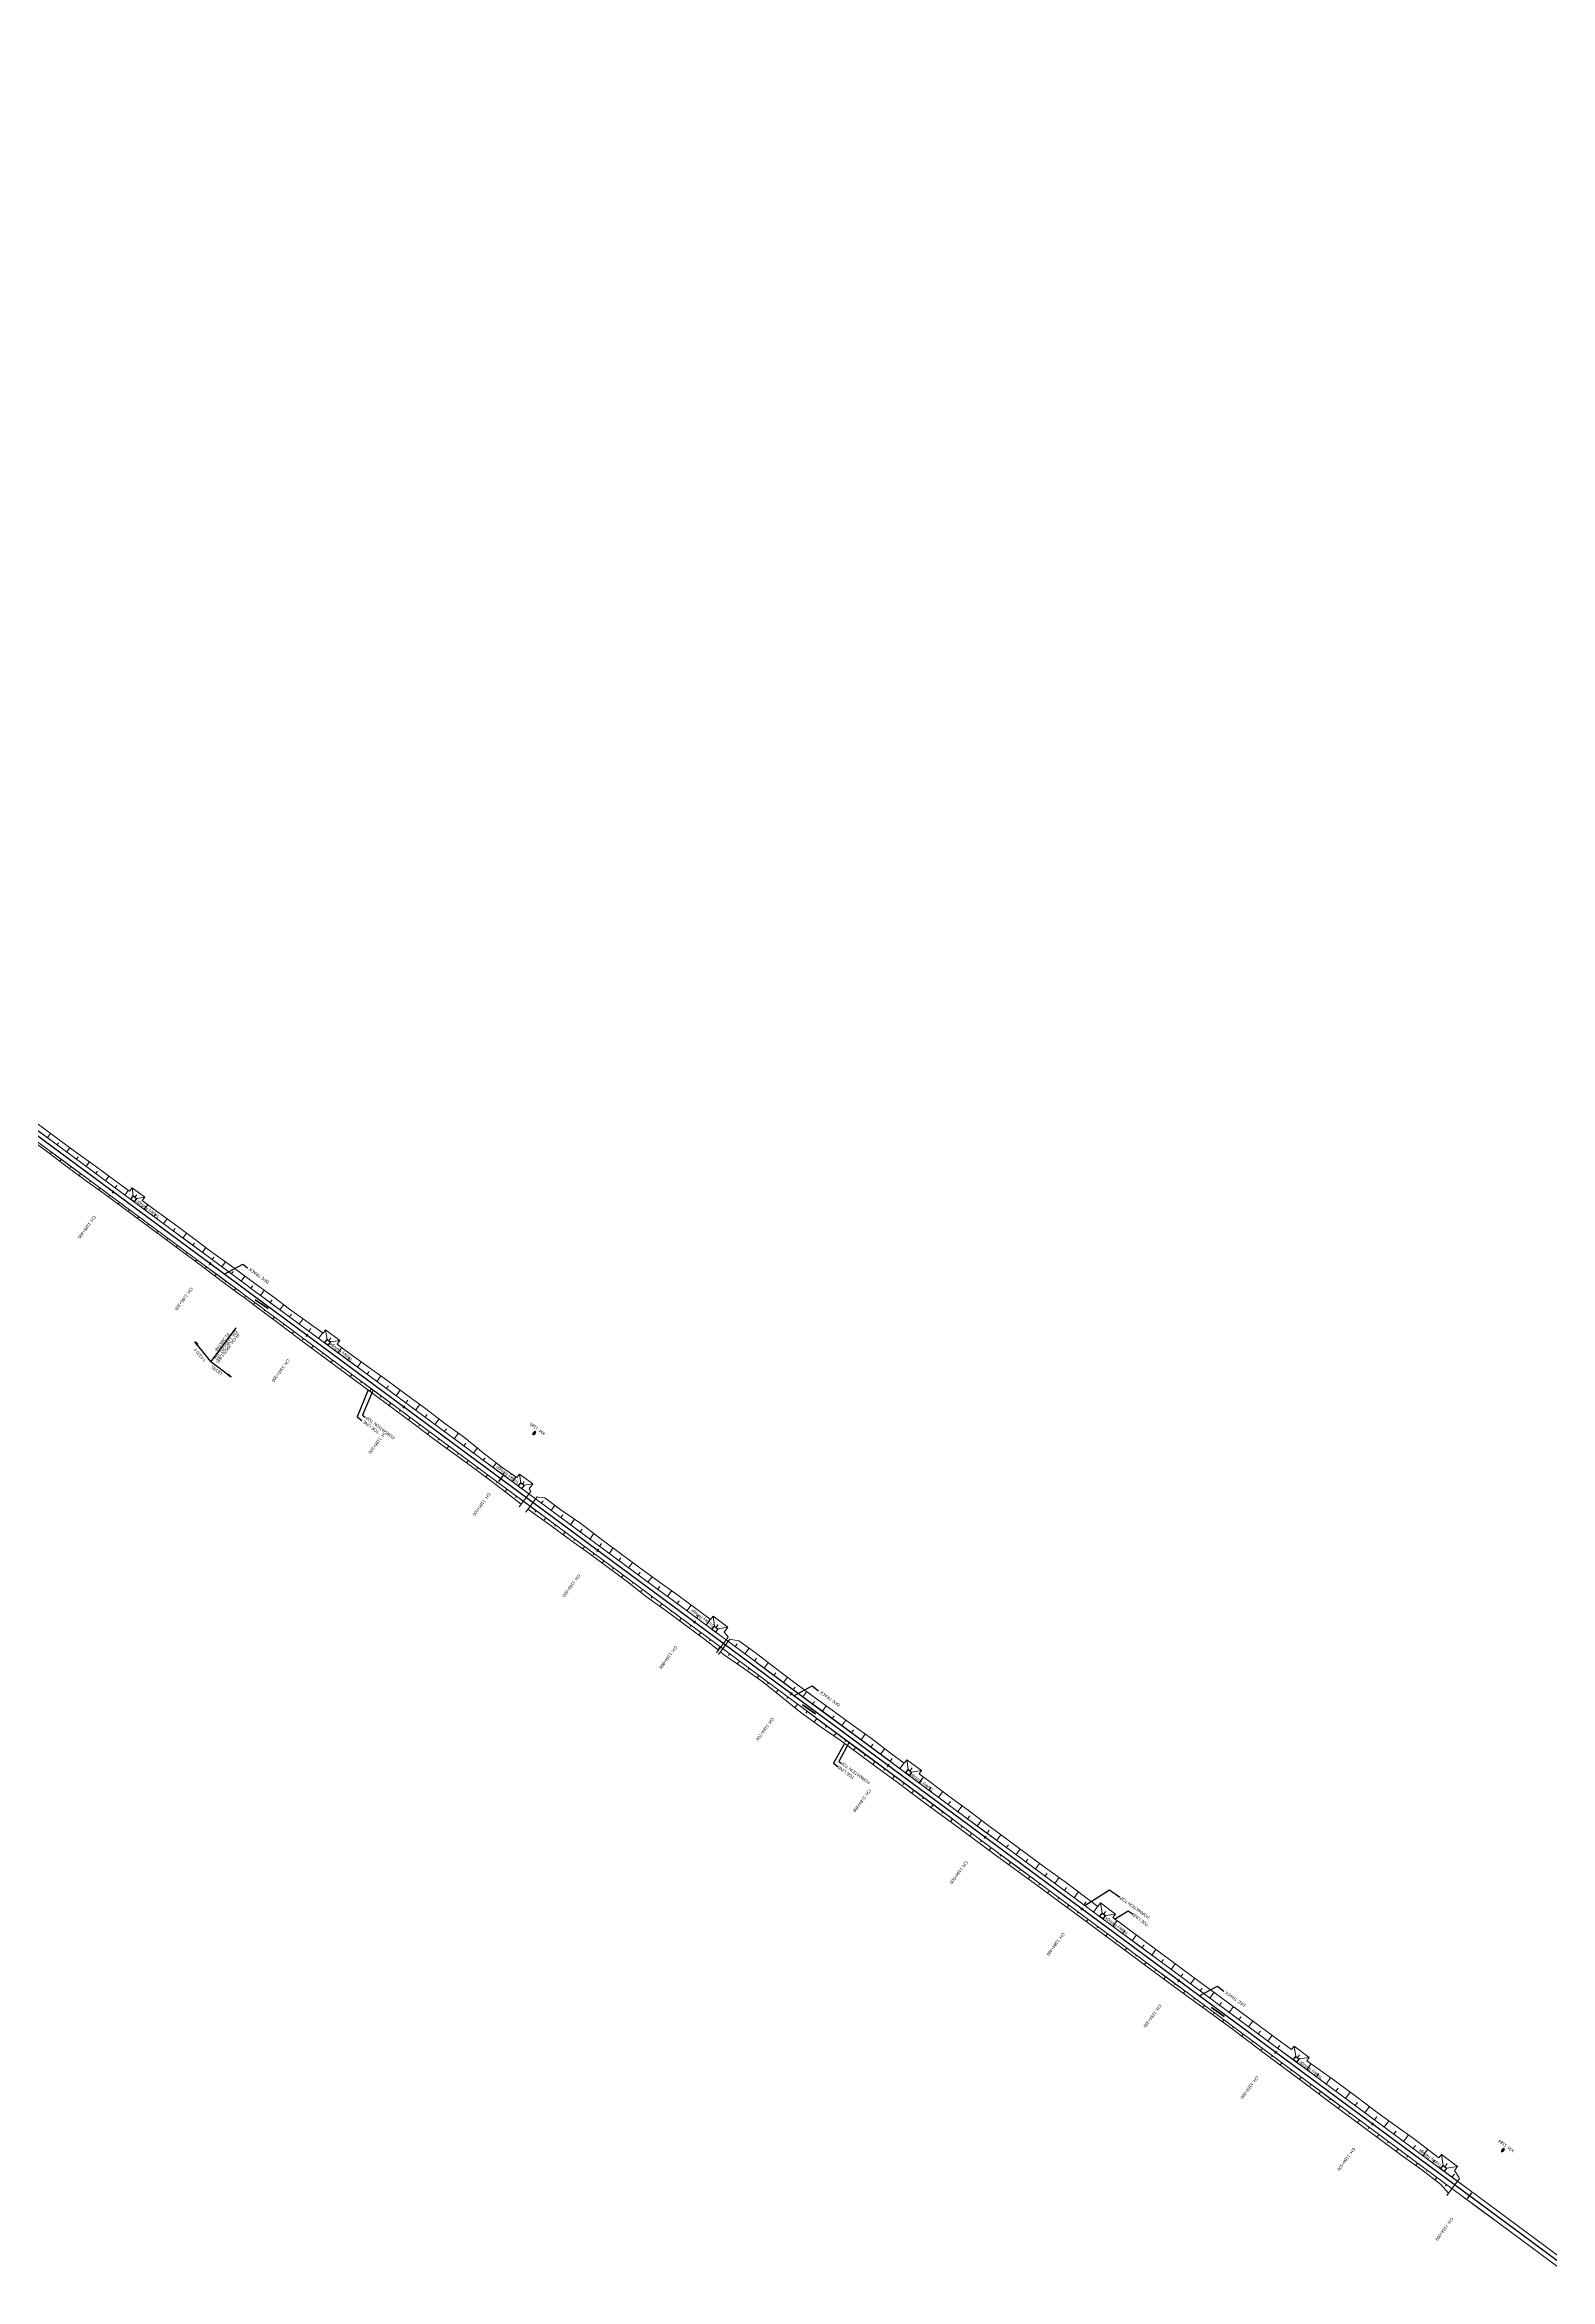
# Model space of a CAD drawing. Header units: metres. Extents: x 646784 to 662189, y 3367130 to 3378376.
# Drawn here: x 648037 to 649287, y 3376475 to 3378330 of the extents above; entities that cross this region are included whole.
import ezdxf
from ezdxf.enums import TextEntityAlignment as Align

# ---------------------------------------------------------------- set-up
doc = ezdxf.new("R2010")
doc.units = ezdxf.units.M
doc.header["$MEASUREMENT"] = 0
doc.linetypes.add('CENTER2', pattern=[1.125, 0.75, -0.125, 0.125, -0.125])
for name, color, linetype, lineweight in [('C-ALIG-DG-SPIRAL', 1, 'CENTER2', 70), ('C-ALIG-LABL-DG', 1, 'Continuous', 25), ('Km post', 1, 'Continuous', 13), ('Proposed Curve_Details', 10, 'Continuous', 0), ('PROPOSED DFC TRACK', 1, 'Continuous', 0), ('PROPOSED DFCC TOE LINE', 239, 'Continuous', 0), ('PROPOSED DFCC TOE SLOPES', 239, 'Continuous', 0), ('PROPOSED DFCC TRACK', 1, 'Continuous', 0), ('PROPOSED GRADES IN PLAN', 10, 'Continuous', 0)]:
    doc.layers.add(name, color=color, linetype=linetype, lineweight=lineweight)
for name, color, linetype in [('PROPOSED DFCC FORMATION LINE', 187, 'Continuous'), ('PROPOSED FORMATION LINE - PLAN', 187, 'Continuous'), ('Trolley Refuse', 10, 'Continuous')]:
    doc.layers.add(name, color=color, linetype=linetype)
doc.styles.add('Arial', font='arial.ttf')
doc.styles.get("Standard").update_dxf_attribs({"font": 'arial.ttf'})
doc.styles.add('Style-Arial', font='arial.ttf')
doc.dimstyles.new('ISO-25', dxfattribs={"dimtxt": 2.5, "dimasz": 2.5, "dimexe": 1.25, "dimexo": 0.625, "dimtad": 1, "dimtxsty": 'Standard', "dimcen": 2.5, "dimadec": 0, "dimazin": 0, "dimtfac": 1, "dimtmove": 0, "dimatfit": 3, "dimfxl": 1, "dimarcsym": 0})

# ---------------------------------------------------------------- blocks, each defined once
blk = doc.blocks.new('Direction')
h = blk.add_hatch(color=256)
h.dxf.hatch_style = 1
h.paths.add_polyline_path([(-5.54, 0), (-4.75, -0.13), (-4.75, 0.13)])
blk.add_lwpolyline([(-5.54, 0), (-4.75, -0.13), (-4.75, 0.13)], close=True)
blk.add_lwpolyline([(0, 0), (-5.54, 0)])
blk = doc.blocks.new('Tick Hor')
blk.add_lwpolyline([(-0.5, 0), (0.5, 0)])
blk = doc.blocks.new('KM Post')
at = {"layer": 'Km post', "lineweight": 13}
h = blk.add_hatch(color=256, dxfattribs=at)
h.paths.add_polyline_path([(0, -8.9), (1.6, -8.9), (1.6, -3.8), (0, -3.8)])
h.paths.add_polyline_path([(0, -3.8), (0, 0), (-3.4, -3.8)])
for p, q in [((0, -8.9), (0, 0)), ((3.1, -3.8), (0, 0)), ((3.1, -3.8), (-3.4, -3.8))]:
    blk.add_line(p, q, dxfattribs=at)
blk.add_lwpolyline([(1.6, -3.8), (1.6, -8.9), (-1.6, -8.9), (-1.6, -3.8)], dxfattribs=at)

msp = doc.modelspace()

# ---------------------------------------------------------------- linework, layer by layer
at = {"layer": 'C-ALIG-DG-SPIRAL', "color": 1, "linetype": 'Continuous', "lineweight": 30, "flags": 128}
msp.add_lwpolyline([(651402.0435, 3374929.3497), (646807.9803, 3378329.5765)], dxfattribs=at)
at = {"layer": 'C-ALIG-LABL-DG', "color": 1, "linetype": 'Continuous', "lineweight": 25}
msp.add_line((649219.3504, 3376544.8372), (649217.8631, 3376542.8277), dxfattribs=at)
at = {"layer": 'PROPOSED DFCC FORMATION LINE', "lineweight": 0, "flags": 128}
for points in [[(649293.9108, 3376484.9248), (649277.835, 3376496.823), (649261.7592, 3376508.7213), (649245.6834, 3376520.6196), (649229.6076, 3376532.5178), (649213.5318, 3376544.4161), (649197.456, 3376556.3144), (649181.3802, 3376568.2126), (649165.3044, 3376580.1109), (649149.2286, 3376592.0091), (649133.1528, 3376603.9074), (649117.077, 3376615.8057), (649101.0012, 3376627.7039), (649084.9254, 3376639.6022), (649068.8496, 3376651.5005), (649052.7738, 3376663.3987), (649036.698, 3376675.297), (649020.6222, 3376687.1952), (649004.5464, 3376699.0935), (648988.4706, 3376710.9918), (648972.3948, 3376722.89), (648956.319, 3376734.7883), (648940.2432, 3376746.6865), (648924.1674, 3376758.5848), (648908.0916, 3376770.4831), (648892.0158, 3376782.3813), (648875.94, 3376794.2796), (648859.8642, 3376806.1779), (648843.7884, 3376818.0761), (648827.7126, 3376829.9744), (648811.6368, 3376841.8726), (648795.561, 3376853.7709), (648779.4852, 3376865.6692), (648763.4094, 3376877.5674), (648747.3336, 3376889.4657), (648731.2578, 3376901.364), (648715.182, 3376913.2622), (648699.1062, 3376925.1605), (648683.0304, 3376937.0587), (648666.9546, 3376948.957), (648650.8788, 3376960.8553), (648634.803, 3376972.7535), (648618.7272, 3376984.6518), (648602.6514, 3376996.55), (648586.5756, 3377008.4483), (648570.4998, 3377020.3466), (648554.424, 3377032.2448), (648538.3482, 3377044.1431), (648522.2724, 3377056.0414), (648506.1966, 3377067.9396), (648490.1208, 3377079.8379), (648474.045, 3377091.7361), (648457.9692, 3377103.6344), (648441.8934, 3377115.5327), (648425.8176, 3377127.4309), (648409.7418, 3377139.3292), (648393.666, 3377151.2275), (648377.5902, 3377163.1257), (648361.5144, 3377175.024), (648345.4386, 3377186.9222), (648329.3628, 3377198.8205), (648313.287, 3377210.7188), (648297.2112, 3377222.617), (648281.1354, 3377234.5153), (648265.0596, 3377246.4135), (648248.9838, 3377258.3118), (648232.908, 3377270.2101), (648219.7365, 3377279.9588), (648216.8322, 3377282.1083), (648203.6607, 3377291.857), (648200.7564, 3377294.0066), (648184.6806, 3377305.9049), (648168.6048, 3377317.8031), (648152.529, 3377329.7014), (648136.4532, 3377341.5996), (648120.3774, 3377353.4979), (648104.3016, 3377365.3962), (648088.2258, 3377377.2944), (648072.15, 3377389.1927), (648056.0742, 3377401.0909), (648039.9984, 3377412.9892), (648023.9226, 3377424.8875)], [(649293.9406, 3376484.965), (649277.8648, 3376496.8632), (649261.789, 3376508.7615), (649245.7132, 3376520.6598), (649229.6374, 3376532.558), (649213.5616, 3376544.4563), (649197.4858, 3376556.3545), (649181.41, 3376568.2528), (649165.3342, 3376580.1511), (649149.2584, 3376592.0493), (649133.1826, 3376603.9476), (649117.1068, 3376615.8459), (649101.031, 3376627.7441), (649084.9552, 3376639.6424), (649068.8794, 3376651.5406), (649052.8036, 3376663.4389), (649036.7278, 3376675.3372), (649020.652, 3376687.2354), (649004.5762, 3376699.1337), (648988.5004, 3376711.032), (648972.4246, 3376722.9302), (648956.3488, 3376734.8285), (648940.273, 3376746.7267), (648924.1972, 3376758.625), (648908.1214, 3376770.5233), (648892.0456, 3376782.4215), (648875.9698, 3376794.3198), (648859.894, 3376806.218), (648843.8182, 3376818.1163), (648827.7424, 3376830.0146), (648811.6666, 3376841.9128), (648795.5908, 3376853.8111), (648779.515, 3376865.7094), (648763.4392, 3376877.6076), (648747.3634, 3376889.5059), (648731.2875, 3376901.4041), (648715.2117, 3376913.3024), (648699.1359, 3376925.2007), (648683.0601, 3376937.0989), (648666.9843, 3376948.9972), (648650.9085, 3376960.8954), (648634.8327, 3376972.7937), (648618.7569, 3376984.692), (648602.6811, 3376996.5902), (648586.6053, 3377008.4885), (648570.5295, 3377020.3868), (648554.4537, 3377032.285), (648538.3779, 3377044.1833), (648522.3021, 3377056.0815), (648506.2263, 3377067.9798), (648490.1505, 3377079.8781), (648474.0747, 3377091.7763), (648457.9989, 3377103.6746), (648441.9231, 3377115.5729), (648425.8473, 3377127.4711), (648409.7715, 3377139.3694), (648393.6957, 3377151.2676), (648377.6199, 3377163.1659), (648361.5441, 3377175.0642), (648345.4683, 3377186.9624), (648329.3925, 3377198.8607), (648313.3167, 3377210.7589), (648297.2409, 3377222.6572), (648281.1651, 3377234.5555), (648265.0893, 3377246.4537), (648249.0135, 3377258.352), (648232.9377, 3377270.2503), (648219.7662, 3377279.999), (648216.8619, 3377282.1485), (648203.6904, 3377291.8972), (648200.7861, 3377294.0468), (648184.7103, 3377305.945), (648168.6345, 3377317.8433), (648152.5587, 3377329.7416), (648136.4829, 3377341.6398), (648120.4071, 3377353.5381), (648104.3313, 3377365.4364), (648088.2555, 3377377.3346), (648072.1797, 3377389.2329), (648056.1039, 3377401.1311), (648040.0281, 3377413.0294), (648023.9523, 3377424.9277)], [(649298.4024, 3376490.9934), (649282.3266, 3376502.8917), (649266.2508, 3376514.7899), (649250.175, 3376526.6882), (649234.0992, 3376538.5864), (649218.0234, 3376550.4847), (649201.9476, 3376562.383), (649185.8718, 3376574.2812), (649169.796, 3376586.1795), (649153.7202, 3376598.0778), (649137.6444, 3376609.976), (649121.5686, 3376621.8743), (649105.4928, 3376633.7725), (649089.417, 3376645.6708), (649073.3412, 3376657.5691), (649057.2654, 3376669.4673), (649041.1896, 3376681.3656), (649025.1138, 3376693.2639), (649009.038, 3376705.1621), (648992.9622, 3376717.0604), (648976.8864, 3376728.9586), (648960.8106, 3376740.8569), (648944.7348, 3376752.7552), (648928.659, 3376764.6534), (648912.5832, 3376776.5517), (648896.5074, 3376788.4499), (648880.4316, 3376800.3482), (648864.3558, 3376812.2465), (648848.28, 3376824.1447), (648832.2042, 3376836.043), (648816.1284, 3376847.9413), (648800.0526, 3376859.8395), (648783.9768, 3376871.7378), (648767.901, 3376883.636), (648751.8252, 3376895.5343), (648735.7494, 3376907.4326), (648719.6736, 3376919.3308), (648703.5978, 3376931.2291), (648687.522, 3376943.1274), (648671.4462, 3376955.0256), (648655.3704, 3376966.9239), (648639.2946, 3376978.8221), (648623.2188, 3376990.7204), (648607.143, 3377002.6187), (648591.0672, 3377014.5169), (648574.9914, 3377026.4152), (648558.9156, 3377038.3134), (648542.8398, 3377050.2117), (648526.764, 3377062.11), (648510.6882, 3377074.0082), (648494.6124, 3377085.9065), (648478.5366, 3377097.8048), (648462.4608, 3377109.703), (648446.385, 3377121.6013), (648430.3092, 3377133.4995), (648414.2334, 3377145.3978), (648398.1576, 3377157.2961), (648382.0818, 3377169.1943), (648366.006, 3377181.0926), (648349.9302, 3377192.9909), (648333.8544, 3377204.8891), (648317.7786, 3377216.7874), (648301.7028, 3377228.6856), (648285.627, 3377240.5839), (648269.5512, 3377252.4822), (648253.4754, 3377264.3804), (648237.3996, 3377276.2787), (648224.2281, 3377286.0274), (648221.3238, 3377288.1769), (648208.1523, 3377297.9256), (648205.248, 3377300.0752), (648189.1722, 3377311.9735), (648173.0964, 3377323.8717), (648157.0206, 3377335.77), (648140.9448, 3377347.6683), (648124.869, 3377359.5665), (648108.7932, 3377371.4648), (648092.7174, 3377383.363), (648076.6416, 3377395.2613), (648060.5658, 3377407.1596), (648044.49, 3377419.0578), (648028.4142, 3377430.9561)], [(648028.4439, 3377430.9963), (648044.5197, 3377419.098), (648060.5955, 3377407.1998), (648076.6713, 3377395.3015), (648092.7471, 3377383.4032), (648108.8229, 3377371.505), (648124.8987, 3377359.6067), (648140.9745, 3377347.7084), (648157.0503, 3377335.8102), (648173.1261, 3377323.9119), (648189.2019, 3377312.0137), (648205.2777, 3377300.1154), (648208.182, 3377297.9658), (648221.3535, 3377288.2171), (648224.2578, 3377286.0676), (648237.4293, 3377276.3189), (648253.5051, 3377264.4206), (648269.5809, 3377252.5223), (648285.6567, 3377240.6241), (648301.7325, 3377228.7258), (648317.8083, 3377216.8276), (648333.8841, 3377204.9293), (648349.9599, 3377193.031), (648366.0357, 3377181.1328), (648382.1115, 3377169.2345), (648398.1873, 3377157.3363), (648414.2631, 3377145.438), (648430.3389, 3377133.5397), (648446.4147, 3377121.6415), (648462.4905, 3377109.7432), (648478.5663, 3377097.8449), (648494.6421, 3377085.9467), (648510.7179, 3377074.0484), (648526.7937, 3377062.1502), (648542.8695, 3377050.2519), (648558.9453, 3377038.3536), (648575.0211, 3377026.4554), (648591.0969, 3377014.5571), (648607.1727, 3377002.6588), (648623.2485, 3376990.7606), (648639.3243, 3376978.8623), (648655.4001, 3376966.9641), (648671.4759, 3376955.0658), (648687.5517, 3376943.1675), (648703.6275, 3376931.2693), (648719.7033, 3376919.371), (648735.7791, 3376907.4728), (648751.8549, 3376895.5745), (648767.9307, 3376883.6762), (648784.0065, 3376871.778), (648800.0823, 3376859.8797), (648816.1581, 3376847.9814), (648832.2339, 3376836.0832), (648848.3097, 3376824.1849), (648864.3855, 3376812.2867), (648880.4613, 3376800.3884), (648896.5371, 3376788.4901), (648912.613, 3376776.5919), (648928.6888, 3376764.6936), (648944.7646, 3376752.7954), (648960.8404, 3376740.8971), (648976.9162, 3376728.9988), (648992.992, 3376717.1006), (649009.0678, 3376705.2023), (649025.1436, 3376693.304), (649041.2194, 3376681.4058), (649057.2952, 3376669.5075), (649073.371, 3376657.6093), (649089.4468, 3376645.711), (649105.5226, 3376633.8127), (649121.5984, 3376621.9145), (649137.6742, 3376610.0162), (649153.75, 3376598.1179), (649169.8258, 3376586.2197), (649185.9016, 3376574.3214), (649201.9774, 3376562.4232), (649218.0532, 3376550.5249), (649234.129, 3376538.6266), (649250.2048, 3376526.7284), (649266.2806, 3376514.8301), (649282.3564, 3376502.9319), (649298.4322, 3376491.0336)]]:
    msp.add_lwpolyline(points, dxfattribs=at)
at = {"layer": 'PROPOSED DFCC TOE LINE', "lineweight": 0, "flags": 128}
for points in [[(647955.8979, 3377489.2005), (647966.3977, 3377481.6387), (647982.5847, 3377469.8907), (647998.6932, 3377458.0366), (648014.8183, 3377446.205), (648030.9881, 3377434.4337), (648047.0973, 3377422.5805), (648063.2553, 3377410.7933), (648079.375, 3377398.9544), (648095.5067, 3377387.1317), (648107.6902, 3377378.2006)], [(648432.7443, 3377118.7185), (648424.1527, 3377125.1814), (648408.2488, 3377137.312), (648392.1664, 3377149.2014), (648376.083, 3377161.0894), (648359.9697, 3377172.9369), (648343.9357, 3377184.8917), (648327.9327, 3377196.8884), (648311.8525, 3377208.7806), (648295.7146, 3377220.595), (648279.6734, 3377232.54), (648263.6292, 3377244.4809), (648247.542, 3377256.3638), (648231.5974, 3377268.4393), (648218.4734, 3377278.2522), (648215.6547, 3377280.5175), (648202.4719, 3377290.2509), (648199.555, 3377292.3834), (648183.4057, 3377304.1824), (648167.4842, 3377316.289), (648151.4933, 3377328.3021), (648135.3381, 3377340.093), (648119.2149, 3377351.9273), (648103.1473, 3377363.8366), (648087.0627, 3377375.723), (648070.954, 3377387.5769), (648054.8432, 3377399.4278), (648038.9054, 3377411.5125), (648022.8863, 3377423.4873)], [(648107.6902, 3377378.2006), (648109.7852, 3377381.0311), (648120.2819, 3377373.2621), (648118.235, 3377370.4966)], [(648110.7835, 3377374.346), (648109.7852, 3377381.0311)], [(648113.5968, 3377372.2638), (648120.2819, 3377373.2621)], [(648118.235, 3377370.4966), (648127.798, 3377363.5239), (648143.8936, 3377351.6525), (648159.9805, 3377339.7692), (648176.0383, 3377327.8466), (648192.1696, 3377316.0234), (648208.3275, 3377304.2359), (648211.2645, 3377302.1306), (648224.5025, 3377292.4717), (648227.4016, 3377290.3152), (648240.5533, 3377280.5396), (648256.6616, 3377268.6853), (648268.2281, 3377260.3907)], [(648268.2281, 3377260.3907), (648270.3605, 3377263.2718), (648282.2632, 3377254.4622), (648280.0591, 3377251.4842)], [(648271.5416, 3377255.3634), (648270.3605, 3377263.2718)], [(648274.3548, 3377253.2812), (648282.2632, 3377254.4622)], [(648280.0591, 3377251.4842), (648288.7193, 3377244.7619), (648304.8963, 3377233.0004), (648321.2048, 3377221.4166), (648337.2639, 3377209.4958), (648353.507, 3377197.8235), (648369.3841, 3377185.6568), (648385.5011, 3377173.8142), (648401.091, 3377161.2594), (648417.0155, 3377149.1567), (648429.0829, 3377140.6231)], [(648429.0829, 3377140.6231), (648431.2323, 3377143.5272), (648442.2593, 3377135.3658), (648439.2575, 3377131.31)], [(648432.2996, 3377136.3808), (648431.2323, 3377143.5272)], [(648435.1128, 3377134.2986), (648442.2593, 3377135.3658)], [(648439.2575, 3377131.31), (648440.015, 3377130.2584)], [(648447.1048, 3377124.523), (648452.1927, 3377123.7953), (648465.6733, 3377114.0435), (648482.0783, 3377102.59), (648497.998, 3377090.4808), (648514.0866, 3377078.5998), (648530.0851, 3377066.5971), (648546.2592, 3377054.8317), (648562.5527, 3377043.2275), (648578.5816, 3377031.266), (648589.7874, 3377022.8065)], [(648596.2779, 3376997.4114), (648585.0671, 3377006.4102), (648569.033, 3377018.3648), (648552.8398, 3377030.1045), (648536.628, 3377041.8189), (648520.8856, 3377054.1677), (648504.7555, 3377065.9925), (648488.6704, 3377077.8782), (648472.5469, 3377089.7121), (648456.4271, 3377101.5508), (648440.1359, 3377113.1582), (648438.3866, 3377114.4741)], [(648589.7874, 3377022.8065), (648591.8365, 3377025.575), (648604.0477, 3377016.537), (648601.001, 3377012.4207)], [(648593.0576, 3377017.3981), (648591.8365, 3377025.575)], [(648595.8708, 3377015.316), (648604.0477, 3377016.537)], [(648601.001, 3377012.4207), (648603.6867, 3377009.5944)], [(649202.2432, 3376547.0106), (649195.8427, 3376554.1346), (649179.9582, 3376566.2913), (649163.6511, 3376577.8771), (649147.6182, 3376589.8333), (649131.5371, 3376601.7244), (649115.4574, 3376613.6174), (649099.4286, 3376625.5792), (649083.4127, 3376637.5583), (649067.3756, 3376649.5089), (649051.4286, 3376661.5812), (649035.4539, 3376673.616), (649019.4594, 3376685.6242), (649003.2953, 3376697.4032), (648987.0706, 3376709.1003), (648970.9792, 3376720.9774), (648954.9337, 3376732.9166), (648938.8524, 3376744.8074), (648922.7307, 3376756.6437), (648906.6696, 3376768.5618), (648890.5892, 3376780.4539), (648874.4576, 3376792.2767), (648858.3133, 3376804.0824), (648842.1616, 3376815.8782), (648826.0539, 3376827.7333), (648810.0049, 3376839.6678), (648793.8459, 3376851.4536), (648777.6753, 3376863.2237), (648761.6272, 3376875.1595), (648745.6192, 3376887.1494), (648729.5277, 3376899.0264), (648713.4221, 3376910.8844), (648697.3142, 3376922.7392), (648680.8136, 3376934.0636), (648664.6288, 3376945.8146), (648649.0716, 3376958.4135), (648633.3606, 3376970.8047), (648617.1585, 3376982.5323), (648600.676, 3376993.8811), (648598.0521, 3376995.9873)], [(648607.0122, 3377006.3635), (648613.3152, 3377005.2624), (648626.6994, 3376995.4231), (648642.6398, 3376983.3419), (648658.6497, 3376971.3545), (648674.726, 3376959.457), (648690.8391, 3376947.6091), (648707.0472, 3376935.8897), (648723.2216, 3376924.1246), (648739.229, 3376912.1339), (648750.503, 3376903.8097)], [(648750.503, 3376903.8097), (648752.5891, 3376906.6282), (648764.8415, 3376897.5598), (648762.7732, 3376894.7653)], [(648753.8156, 3376898.4155), (648752.5891, 3376906.6282)], [(648756.6288, 3376896.3333), (648764.8415, 3376897.5598)], [(648762.7732, 3376894.7653), (648771.4239, 3376888.3959), (648787.4837, 3376876.476), (648803.6151, 3376864.6528), (648819.6376, 3376852.6825), (648835.6318, 3376840.674), (648851.7074, 3376828.7755), (648867.8563, 3376816.976), (648884.0052, 3376805.1765), (648900.0376, 3376793.2197), (648911.2775, 3376784.9263)], [(648911.2775, 3376784.9263), (648913.3651, 3376787.7468), (648925.7654, 3376778.5689), (648923.6651, 3376775.7311)], [(648914.6108, 3376779.4054), (648913.3651, 3376787.7468)], [(648917.424, 3376777.3232), (648925.7654, 3376778.5689)], [(648923.6651, 3376775.7311), (648932.1685, 3376769.3951), (648948.2909, 3376757.5598), (648964.2862, 3376745.5528), (648980.3827, 3376733.6825), (648996.4666, 3376721.7951), (649012.562, 3376709.9234), (649028.6472, 3376698.0379), (649044.7105, 3376686.1227), (649060.8094, 3376674.2556), (649071.9664, 3376666.0849)], [(649071.9664, 3376666.0849), (649074.0664, 3376668.9223), (649086.6168, 3376659.6333), (649084.5838, 3376656.8865)], [(649075.3316, 3376660.4503), (649074.0664, 3376668.9223)], [(649078.1448, 3376658.3681), (649086.6168, 3376659.6333)], [(649084.5838, 3376656.8865), (649093.1238, 3376650.6791), (649109.3311, 3376638.9585), (649125.401, 3376627.0522), (649141.4552, 3376615.1247), (649157.5511, 3376603.2537), (649173.8276, 3376591.6266), (649189.7257, 3376579.4883), (649194.2052, 3376576.2292)], [(649194.2052, 3376576.2292), (649196.3192, 3376579.0854), (649209.7053, 3376569.1779), (649207.1556, 3376565.7331)], [(649197.693, 3376569.8864), (649196.3192, 3376579.0854)], [(649200.5062, 3376567.8042), (649209.7053, 3376569.1779)], [(649207.1556, 3376565.7331), (649210.6913, 3376560.1403)]]:
    msp.add_lwpolyline(points, dxfattribs=at)
at = {"layer": 'PROPOSED DFCC TOE SLOPES', "linetype": 'Continuous', "lineweight": 0, "flags": 128}
for points in [[(648039.5226, 3377422.7344), (648042.1195, 3377426.2431)], [(648047.5605, 3377416.7852), (648048.872, 3377418.5572)], [(648055.5984, 3377410.8361), (648058.2625, 3377414.4356)], [(648043.0986, 3377410.7568), (648042.5241, 3377409.9806)], [(648051.1365, 3377404.8077), (648049.9184, 3377403.1619)], [(648059.1744, 3377398.8586), (648058.5474, 3377398.0114)], [(648063.6363, 3377404.887), (648064.9852, 3377406.7095)], [(648071.6742, 3377398.9378), (648074.394, 3377402.6126)], [(648067.2123, 3377392.9094), (648065.9758, 3377391.2388)], [(648075.2502, 3377386.9603), (648074.6405, 3377386.1365)], [(648079.7121, 3377392.9887), (648081.0841, 3377394.8425)], [(648083.2881, 3377381.0112), (648082.0852, 3377379.3859)], [(648087.75, 3377387.0396), (648090.522, 3377390.7849)], [(648095.7879, 3377381.0905), (648097.1878, 3377382.9818)], [(648103.8258, 3377375.1413), (648106.6528, 3377378.961)], [(648091.326, 3377375.062), (648090.7305, 3377374.2574)], [(648099.3639, 3377369.1129), (648098.1772, 3377367.5095)], [(648107.4018, 3377363.1638), (648106.809, 3377362.3628)], [(648112.1902, 3377373.3049), (648113.6203, 3377375.2371)], [(648119.9016, 3377363.2431), (648122.8043, 3377367.165)], [(648127.9395, 3377357.2939), (648129.4059, 3377359.2752)], [(648115.4397, 3377357.2146), (648114.2501, 3377355.6073)], [(648123.4776, 3377351.2655), (648122.8861, 3377350.4662)], [(648131.5155, 3377345.3164), (648130.3561, 3377343.7498)], [(648135.9774, 3377351.3448), (648138.9201, 3377355.3207)], [(648144.0153, 3377345.3957), (648145.4908, 3377347.3892)], [(648152.0532, 3377339.4465), (648155.0097, 3377343.4411)], [(648139.5534, 3377339.3672), (648138.9886, 3377338.6041)], [(648147.5913, 3377333.4181), (648146.5014, 3377331.9455)], [(648155.6292, 3377327.469), (648155.0884, 3377326.7383)], [(648160.0911, 3377333.4974), (648161.5693, 3377335.4947)], [(648168.129, 3377327.5483), (648171.0765, 3377331.5306)], [(648176.1669, 3377321.5991), (648177.6431, 3377323.5937)], [(648163.6671, 3377321.5199), (648162.543, 3377320.001)], [(648171.705, 3377315.5707), (648171.1151, 3377314.7737)], [(648179.7429, 3377309.6216), (648178.486, 3377307.9233)], [(648184.2048, 3377315.65), (648187.1851, 3377319.6767)], [(648187.7808, 3377303.6725), (648187.1356, 3377302.8006)], [(648192.2427, 3377309.7009), (648193.7492, 3377311.7364)], [(648200.2806, 3377303.7518), (648203.3347, 3377307.8782)], [(648195.8187, 3377297.7233), (648194.5649, 3377296.0293)], [(648203.8566, 3377291.7742), (648203.2475, 3377290.9511)], [(648208.3185, 3377297.8026), (648209.875, 3377299.9056)], [(648211.8945, 3377285.8251), (648210.6831, 3377284.1883)], [(648216.3564, 3377291.8535), (648219.51, 3377296.1144)], [(648224.3943, 3377285.9044), (648225.9809, 3377288.0481)], [(648219.9324, 3377279.8759), (648219.2857, 3377279.0021)], [(648227.9703, 3377273.9268), (648226.6479, 3377272.1401)], [(648232.4322, 3377279.9552), (648235.5934, 3377284.2263)], [(648236.0082, 3377267.9777), (648235.3255, 3377267.0553)], [(648240.4701, 3377274.0061), (648242.05, 3377276.1408)], [(648248.508, 3377268.057), (648251.6841, 3377272.3483)], [(648244.0461, 3377262.0285), (648242.6151, 3377260.0951)], [(648252.084, 3377256.0794), (648251.3494, 3377255.0868)], [(648256.5459, 3377262.1078), (648258.1561, 3377264.2834)], [(648260.1219, 3377250.1303), (648258.6582, 3377248.1527)], [(648264.5838, 3377256.1587), (648267.8936, 3377260.6306)], [(648272.9482, 3377254.3223), (648274.6047, 3377256.5604)], [(648280.6596, 3377244.2604), (648283.8362, 3377248.5524)], [(648268.1598, 3377244.1811), (648267.4267, 3377243.1907)], [(648276.1977, 3377238.232), (648274.7158, 3377236.2297)], [(648284.2356, 3377232.2829), (648283.4865, 3377231.2707)], [(648288.6975, 3377238.3113), (648290.2533, 3377240.4134)], [(648296.7354, 3377232.3622), (648299.8976, 3377236.6347)], [(648292.2735, 3377226.3338), (648290.7579, 3377224.286)], [(648300.3114, 3377220.3846), (648299.5542, 3377219.3615)], [(648304.7733, 3377226.4131), (648306.3922, 3377228.6004)], [(648308.3493, 3377214.4355), (648306.8659, 3377212.4313)], [(648312.8112, 3377220.4639), (648316.1655, 3377224.9959)], [(648320.8491, 3377214.5148), (648322.5606, 3377216.8272)], [(648328.887, 3377208.5657), (648332.3017, 3377213.1793)], [(648316.3872, 3377208.4864), (648315.6556, 3377207.4978)], [(648324.4251, 3377202.5372), (648322.964, 3377200.5631)], [(648332.463, 3377196.5881), (648331.7262, 3377195.5925)], [(648336.9249, 3377202.6165), (648338.6456, 3377204.9414)], [(648344.9628, 3377196.6674), (648348.4879, 3377201.4302)], [(648353.0007, 3377190.7183), (648354.7701, 3377193.109)], [(648340.5009, 3377190.639), (648338.9908, 3377188.5987)], [(648348.5388, 3377184.6898), (648347.7685, 3377183.6491)], [(648356.5767, 3377178.7407), (648355.0152, 3377176.6309)], [(648361.0386, 3377184.7691), (648364.4781, 3377189.4163)], [(648369.0765, 3377178.82), (648370.7695, 3377181.1074)], [(648377.1144, 3377172.8709), (648380.521, 3377177.4735)], [(648364.6146, 3377172.7916), (648363.831, 3377171.7328)], [(648372.6525, 3377166.8424), (648371.104, 3377164.7502)], [(648380.6904, 3377160.8933), (648379.9227, 3377159.856)], [(648385.1523, 3377166.9217), (648386.8155, 3377169.169)], [(648388.7283, 3377154.9442), (648387.1967, 3377152.8747)], [(648393.1902, 3377160.9726), (648396.2737, 3377165.1388)], [(648401.2281, 3377155.0235), (648402.6803, 3377156.9856)], [(648396.7662, 3377148.9951), (648396.0022, 3377147.9628)], [(648404.8041, 3377143.0459), (648403.2794, 3377140.9858)], [(648409.266, 3377149.0743), (648412.0948, 3377152.8964)], [(648412.842, 3377137.0968), (648412.0643, 3377136.0459)], [(648417.3039, 3377143.1252), (648418.7195, 3377145.0379)], [(648425.3418, 3377137.1761), (648428.3018, 3377141.1754)], [(648433.7062, 3377135.3397), (648435.2301, 3377137.3987)], [(648420.8799, 3377131.1477), (648419.2384, 3377128.9298)], [(648428.9178, 3377125.1985), (648428.0617, 3377124.0418)], [(648449.4555, 3377119.3287), (648451.0093, 3377121.428)], [(648444.9936, 3377113.3003), (648444.1206, 3377112.1207)], [(648453.0315, 3377107.3511), (648451.3931, 3377105.1375)], [(648457.4934, 3377113.3796), (648460.6658, 3377117.6659)], [(648461.0694, 3377101.402), (648460.2877, 3377100.3458)], [(648465.5313, 3377107.4304), (648467.169, 3377109.6431)], [(648473.5692, 3377101.4813), (648477.0092, 3377106.1291)], [(648469.1073, 3377095.4529), (648467.5659, 3377093.3703)], [(648477.1452, 3377089.5037), (648476.3859, 3377088.4778)], [(648481.6071, 3377095.5322), (648483.363, 3377097.9046)], [(648485.1831, 3377083.5546), (648483.6882, 3377081.5348)], [(648489.645, 3377089.583), (648493.0788, 3377094.2225)], [(648497.6829, 3377083.6339), (648499.3769, 3377085.9227)], [(648505.7208, 3377077.6848), (648509.1152, 3377082.271)], [(648493.221, 3377077.6055), (648492.4818, 3377076.6067)], [(648501.2589, 3377071.6564), (648499.7852, 3377069.6652)], [(648509.2968, 3377065.7072), (648508.5666, 3377064.7206)], [(648513.7587, 3377071.7356), (648515.4505, 3377074.0215)], [(648521.7966, 3377065.7865), (648525.1416, 3377070.3059)], [(648517.3347, 3377059.7581), (648515.9015, 3377057.8216)], [(648525.3726, 3377053.809), (648524.6325, 3377052.809)], [(648529.8345, 3377059.8374), (648531.5044, 3377062.0937)], [(648533.4105, 3377047.8598), (648531.7636, 3377045.6346)], [(648537.8724, 3377053.8883), (648541.2614, 3377058.4672)], [(648545.9103, 3377047.9391), (648547.6408, 3377050.2772)], [(648553.9482, 3377041.99), (648557.518, 3377046.8132)], [(648541.4484, 3377041.9107), (648540.5864, 3377040.746)], [(648549.4863, 3377035.9616), (648547.8304, 3377033.7242)], [(648557.5242, 3377030.0124), (648556.7285, 3377028.9373)], [(648561.9861, 3377036.0409), (648563.8002, 3377038.4919)], [(648570.024, 3377030.0917), (648573.6287, 3377034.9621)], [(648578.0619, 3377024.1426), (648579.8462, 3377026.5534)], [(648565.5621, 3377024.0633), (648564.0293, 3377021.9923)], [(648573.6, 3377018.1142), (648572.8478, 3377017.0978)], [(648581.6379, 3377012.165), (648580.1126, 3377010.1041)], [(648586.0998, 3377018.1935), (648589.612, 3377022.9389)], [(648594.4642, 3377016.3571), (648596.1995, 3377018.7017)], [(648589.6758, 3377006.2159), (648588.8621, 3377005.1165)], [(648597.7137, 3377000.2668), (648595.8529, 3376997.7526)], [(648605.7516, 3376994.3176), (648604.7879, 3376993.0155)], [(648610.2135, 3377000.3461), (648611.9382, 3377002.6764)], [(648613.7895, 3376988.3685), (648612.0654, 3376986.039)], [(648618.2514, 3376994.3969), (648621.7201, 3376999.0836)], [(648626.2893, 3376988.4478), (648628.0167, 3376990.7817)], [(648621.8274, 3376982.4194), (648621.0403, 3376981.3558)], [(648629.8653, 3376976.4703), (648628.3542, 3376974.4285)], [(648634.3272, 3376982.4987), (648637.7142, 3376987.0749)], [(648637.9032, 3376970.5211), (648637.1324, 3376969.4796)], [(648642.3651, 3376976.5496), (648644.0314, 3376978.8009)], [(648650.403, 3376970.6004), (648653.7027, 3376975.0586)], [(648645.9411, 3376964.572), (648644.2169, 3376962.2424)], [(648653.979, 3376958.6229), (648653.011, 3376957.315)], [(648658.4409, 3376964.6513), (648660.0806, 3376966.8667)], [(648662.0169, 3376952.6737), (648659.8217, 3376949.7077)], [(648666.4788, 3376958.7022), (648669.7584, 3376963.1333)], [(648674.5167, 3376952.753), (648676.1602, 3376954.9735)], [(648682.5546, 3376946.8039), (648685.8602, 3376951.2701)], [(648670.0548, 3376946.7246), (648668.8875, 3376945.1474)], [(648678.0927, 3376940.7755), (648675.8125, 3376937.6946)], [(648686.1306, 3376934.8263), (648685.0479, 3376933.3635)], [(648690.5925, 3376940.8548), (648692.2637, 3376943.1127)], [(648698.6304, 3376934.9056), (648702.0389, 3376939.5109)], [(648694.1685, 3376928.8772), (648692.2155, 3376926.2384)], [(648702.2065, 3376922.9281), (648701.2986, 3376921.7015)], [(648706.6683, 3376928.9565), (648708.4024, 3376931.2995)], [(648710.2444, 3376916.9789), (648708.4448, 3376914.5475)], [(648714.7062, 3376923.0074), (648718.2238, 3376927.76)], [(648722.7441, 3376917.0582), (648724.5116, 3376919.4463)], [(648730.782, 3376911.1091), (648734.2828, 3376915.839)], [(648718.2823, 3376911.0298), (648717.3903, 3376909.8246)], [(648726.3202, 3376905.0807), (648724.5511, 3376902.6905)], [(648734.3581, 3376899.1316), (648733.4796, 3376897.9447)], [(648738.8199, 3376905.16), (648740.561, 3376907.5124)], [(648746.8578, 3376899.2108), (648750.3469, 3376903.9249)], [(648755.2222, 3376897.3744), (648756.9717, 3376899.7382)], [(648742.396, 3376893.1824), (648740.647, 3376890.8193)], [(648750.4339, 3376887.2333), (648749.5553, 3376886.0463)], [(648758.4718, 3376881.2842), (648756.6808, 3376878.8644)], [(648762.9336, 3376887.3126), (648766.4474, 3376892.0601)], [(648770.9715, 3376881.3635), (648772.7314, 3376883.7413)], [(648779.0094, 3376875.4143), (648782.5213, 3376880.1592)], [(648766.5097, 3376875.335), (648765.601, 3376874.1074)], [(648774.5476, 3376869.3859), (648772.7164, 3376866.9119)], [(648782.5855, 3376863.4368), (648781.6747, 3376862.2062)], [(648787.0473, 3376869.4652), (648788.8061, 3376871.8415)], [(648795.0852, 3376863.5161), (648798.6305, 3376868.3062)], [(648803.1231, 3376857.5669), (648804.8993, 3376859.9667)], [(648790.6234, 3376857.4876), (648788.8492, 3376855.0905)], [(648798.6613, 3376851.5385), (648797.7968, 3376850.3705)], [(648806.6992, 3376845.5894), (648805.0118, 3376843.3096)], [(648811.161, 3376851.6178), (648814.6867, 3376856.3813)], [(648814.7371, 3376839.6402), (648813.9037, 3376838.5143)], [(648819.1989, 3376845.6687), (648820.9457, 3376848.0288)], [(648827.2368, 3376839.7195), (648830.6896, 3376844.3846)], [(648822.775, 3376833.6911), (648821.0948, 3376831.421)], [(648830.8129, 3376827.742), (648829.9717, 3376826.6055)], [(648835.2747, 3376833.7704), (648836.9885, 3376836.0859)], [(648838.8508, 3376821.7929), (648837.1844, 3376819.5414)], [(648843.3126, 3376827.8213), (648846.7401, 3376832.4521)], [(648851.3505, 3376821.8721), (648853.0712, 3376824.197)], [(648846.8887, 3376815.8437), (648846.0676, 3376814.7344)], [(648854.9266, 3376809.8946), (648853.3224, 3376807.7273)], [(648859.3884, 3376815.923), (648862.8663, 3376820.622)], [(648862.9645, 3376803.9455), (648862.1807, 3376802.8865)], [(648867.4263, 3376809.9739), (648869.1835, 3376812.3481)], [(648875.4642, 3376804.0248), (648879.0152, 3376808.8225)], [(648871.0024, 3376797.9963), (648869.469, 3376795.9247)], [(648879.0403, 3376792.0472), (648878.2895, 3376791.0329)], [(648883.5021, 3376798.0756), (648885.2848, 3376800.4842)], [(648887.0782, 3376786.0981), (648885.6046, 3376784.1071)], [(648891.54, 3376792.1265), (648895.0836, 3376796.9143)], [(648899.5779, 3376786.1774), (648901.3447, 3376788.5645)], [(648907.6158, 3376780.2282), (648911.1582, 3376785.0143)], [(648895.1161, 3376780.1489), (648894.3883, 3376779.1657)], [(648903.154, 3376774.1998), (648901.7008, 3376772.2365)], [(648911.1919, 3376768.2507), (648910.4646, 3376767.2681)], [(648915.9802, 3376778.3918), (648917.7504, 3376780.7836)], [(648923.6916, 3376768.33), (648927.2129, 3376773.0876)], [(648919.2298, 3376762.3015), (648917.7679, 3376760.3264)], [(648927.2677, 3376756.3524), (648926.5388, 3376755.3677)], [(648931.7295, 3376762.3808), (648933.4887, 3376764.7577)], [(648935.3056, 3376750.4033), (648933.8708, 3376748.4648)], [(648939.7674, 3376756.4317), (648943.3091, 3376761.2169)], [(648947.8053, 3376750.4826), (648949.5757, 3376752.8745)], [(648955.8432, 3376744.5334), (648959.3437, 3376749.2629)], [(648943.3435, 3376744.4542), (648942.6337, 3376743.4952)], [(648951.3814, 3376738.505), (648949.9646, 3376736.5909)], [(648959.4193, 3376732.5559), (648958.7089, 3376731.5961)], [(648963.8811, 3376738.5843), (648965.6209, 3376740.9349)], [(648971.919, 3376732.6352), (648975.4089, 3376737.3504)], [(648979.9569, 3376726.6861), (648981.7058, 3376729.049)], [(648967.4572, 3376726.6068), (648966.0212, 3376724.6666)], [(648975.4951, 3376720.6576), (648974.7739, 3376719.6832)], [(648983.533, 3376714.7085), (648982.0984, 3376712.7703)], [(648987.9948, 3376720.7369), (648991.4967, 3376725.4683)], [(648996.0327, 3376714.7878), (648997.7868, 3376717.1577)], [(649004.0706, 3376708.8387), (649007.5886, 3376713.5918)], [(648991.5709, 3376708.7594), (648990.8702, 3376707.8127)], [(648999.6088, 3376702.8102), (648998.2819, 3376701.0175)], [(649007.6467, 3376696.8611), (649007.0147, 3376696.0072)], [(649012.1085, 3376702.8895), (649013.8714, 3376705.2714)], [(649020.1464, 3376696.9404), (649023.6769, 3376701.7105)], [(649028.1843, 3376690.9913), (649029.9498, 3376693.3767)], [(649015.6846, 3376690.912), (649014.4647, 3376689.2639)], [(649023.7225, 3376684.9628), (649023.1184, 3376684.1467)], [(649031.7604, 3376679.0137), (649030.5116, 3376677.3265)], [(649036.2222, 3376685.0421), (649039.747, 3376689.8044)], [(649039.7983, 3376673.0646), (649039.1517, 3376672.191)], [(649044.2601, 3376679.093), (649046.0228, 3376681.4745)], [(649052.298, 3376673.1439), (649055.8349, 3376677.9225)], [(649047.8362, 3376667.1154), (649046.4924, 3376665.2999)], [(649055.8741, 3376661.1663), (649055.1743, 3376660.2208)], [(649060.3359, 3376667.1947), (649062.1137, 3376669.5967)], [(649063.912, 3376655.2172), (649062.448, 3376653.2392)], [(649076.7382, 3376659.4092), (649078.5501, 3376661.8572)], [(649084.4496, 3376649.3473), (649088.1247, 3376654.3128)], [(649071.9499, 3376649.2681), (649071.1943, 3376648.2472)], [(649079.9878, 3376643.3189), (649078.4573, 3376641.2511)], [(649088.0257, 3376637.3698), (649087.2487, 3376636.3201)], [(649092.4875, 3376643.3982), (649094.3535, 3376645.9193)], [(649100.5254, 3376637.4491), (649104.3231, 3376642.5802)], [(649096.0636, 3376631.4207), (649094.4797, 3376629.2808)], [(649104.1015, 3376625.4715), (649103.2958, 3376624.383)], [(649108.5633, 3376631.5), (649110.4819, 3376634.0922)], [(649112.1394, 3376619.5224), (649110.5045, 3376617.3136)], [(649116.6012, 3376625.5508), (649120.4354, 3376630.7313)], [(649124.6391, 3376619.6017), (649126.5532, 3376622.1879)], [(649132.677, 3376613.6526), (649136.4944, 3376618.8103)], [(649120.1773, 3376613.5733), (649119.353, 3376612.4595)], [(649128.2152, 3376607.6241), (649126.5685, 3376605.3993)], [(649136.2531, 3376601.675), (649135.4308, 3376600.5641)], [(649140.7149, 3376607.7034), (649142.6222, 3376610.2804)], [(649148.7528, 3376601.7543), (649152.5775, 3376606.9218)], [(649144.291, 3376595.7259), (649142.6492, 3376593.5076)], [(649152.3289, 3376589.7767), (649151.5047, 3376588.6632)], [(649156.7907, 3376595.8052), (649158.7253, 3376598.419)], [(649160.3668, 3376583.8276), (649158.697, 3376581.5715)], [(649164.8286, 3376589.856), (649168.7982, 3376595.2194)], [(649172.8665, 3376583.9069), (649174.8654, 3376586.6076)], [(649180.9044, 3376577.9578), (649184.8133, 3376583.239)], [(649168.4047, 3376577.8785), (649167.5852, 3376576.7713)], [(649176.4426, 3376571.9294), (649174.9193, 3376569.8713)], [(649184.4805, 3376565.9802), (649183.7363, 3376564.9748)], [(649188.9423, 3376572.0086), (649190.8786, 3376574.6247)], [(649199.0698, 3376568.8051), (649201.0544, 3376571.4865)], [(649205.0181, 3376560.1104), (649207.0027, 3376562.7918)], [(649192.5184, 3376560.0311), (649190.9344, 3376557.891)], [(649200.5563, 3376554.082), (649199.5024, 3376552.6581)]]:
    msp.add_lwpolyline(points, dxfattribs=at)
at = {"layer": 'PROPOSED DFCC TRACK', "linetype": 'Continuous', "flags": 128}
for points, elevation in [([(648431.082, 3377116.474), (648440.5552, 3377129.2652), (648440.015, 3377130.2584)], 268.639), ([(648436.638, 3377112.113), (648445.9972, 3377124.7502), (648447.1048, 3377124.523)], 268.637), ([(648594.637, 3376995.1957), (648604.3698, 3377008.3384), (648603.6867, 3377009.5944)], 268.722), ([(648596.4366, 3376993.8058), (648605.9046, 3377006.5907), (648607.0122, 3377006.3635)], 268.722), ([(649200.7777, 3376545.0318), (649211.2316, 3376559.1471), (649210.6913, 3376560.1403)], 268.398)]:
    msp.add_lwpolyline(points, dxfattribs=dict(at, elevation=elevation))
at = {"layer": 'Trolley Refuse'}
for points in [[(648111.5146, 3377369.4505), (648108.7014, 3377371.5327), (648110.7835, 3377374.346), (648113.5968, 3377372.2638)], [(648272.2726, 3377250.4679), (648269.4594, 3377252.5501), (648271.5416, 3377255.3634), (648274.3548, 3377253.2812)], [(648433.0306, 3377131.4853), (648430.2174, 3377133.5675), (648432.2996, 3377136.3808), (648435.1128, 3377134.2986)], [(648593.7886, 3377012.5027), (648590.9754, 3377014.5849), (648593.0576, 3377017.3981), (648595.8708, 3377015.316)], [(648754.5466, 3376893.5201), (648751.7334, 3376895.6023), (648753.8156, 3376898.4155), (648756.6288, 3376896.3333)], [(648915.3418, 3376774.5099), (648912.5286, 3376776.5921), (648914.6108, 3376779.4054), (648917.424, 3376777.3232)], [(649076.0627, 3376655.5548), (649073.2494, 3376657.637), (649075.3316, 3376660.4503), (649078.1448, 3376658.3681)], [(649198.424, 3376564.9909), (649195.6108, 3376567.0731), (649197.693, 3376569.8864), (649200.5062, 3376567.8042)]]:
    msp.add_lwpolyline(points, close=True, dxfattribs=at)

# ---------------------------------------------------------------- block references
at = {"layer": 'C-ALIG-LABL-DG', "color": 1, "linetype": 'Continuous', "lineweight": 25, "rotation": 233.4935630041748}
for p, xscale, yscale, zscale in [((648094.0443, 3377377.7155), 2.500000000000022, 2.500000000000022, 2.500000000000022), ((648174.4233, 3377318.2242), 2.500000000000022, 2.500000000000022, 2.500000000000022), ((648254.8023, 3377258.7329), 2.500000000000022, 2.500000000000022, 2.500000000000022), ((648335.1813, 3377199.2416), 2.500000000000022, 2.500000000000022, 2.500000000000022), ((648495.9393, 3377080.259), 2.500000000000022, 2.500000000000022, 2.500000000000022), ((648576.3183, 3377020.7677), 2.500000000000022, 2.500000000000022, 2.500000000000022), ((648656.6973, 3376961.2764), 2.500000000000022, 2.500000000000022, 2.500000000000022), ((648737.0763, 3376901.7851), 2.500000000000022, 2.500000000000022, 2.500000000000022), ((648817.4553, 3376842.2937), 2.500000000000022, 2.500000000000022, 2.500000000000022), ((648897.8343, 3376782.8024), 2.500000000000022, 2.500000000000022, 2.500000000000022), ((648978.2133, 3376723.3111), 2.500000000000022, 2.500000000000022, 2.500000000000022), ((649058.5923, 3376663.8198), 2.500000000000022, 2.500000000000022, 2.500000000000022), ((649138.9713, 3376604.3285), 2.500000000000022, 2.500000000000022, 2.500000000000022), ((649219.3504, 3376544.8372), 6.000000000000066, 6.000000000000066, 6.000000000000066)]:
    msp.add_blockref('Tick Hor', p, dxfattribs=dict(at, xscale=xscale, yscale=yscale, zscale=zscale))

# ---------------------------------------------------------------- texts
at = {"layer": 'Proposed Curve_Details', "style": 'Style-Arial'}
msp.add_text('Trolley Refuge', height=2.5, rotation=145, dxfattribs=at).set_placement((648936.6318, 3376763.1654))
at = {"layer": 'PROPOSED DFC TRACK', "color": 10, "linetype": 'Continuous', "lineweight": -3, "ltscale": 5, "style": 'Style-Arial'}
for p in [(648207.478, 3377315.0449), (648681.2866, 3376964.0285), (649017.646, 3376714.9428)]:
    msp.add_text(' DFC TRACK', height=2.5, rotation=144.7270923, dxfattribs=at).set_placement(p, align=Align.RIGHT)
at = {"layer": 'PROPOSED DFCC TOE LINE', "lineweight": 0}
for rotation, p in [(142.9402893, (648302.4187, 3377188.4918)), (144.0399557, (648696.5132, 3376901.6744)), (143.2492384, (648940.8148, 3376779.4522))]:
    msp.add_text(' TOE LINE', height=2.5, rotation=rotation, dxfattribs=at).set_placement(p, align=Align.RIGHT)
at = {"layer": 'PROPOSED FORMATION LINE - PLAN', "lineweight": 0}
for rotation, p in [(142.9402893, (648304.7766, 3377191.8211)), (144.0399557, (648698.8597, 3376905.2358)), (144.7312227, (648930.5394, 3376793.4214))]:
    msp.add_text(' FORMATION TOP', height=2.5, rotation=rotation, dxfattribs=at).set_placement(p, align=Align.RIGHT)
at = {"layer": 'PROPOSED GRADES IN PLAN', "color": 7, "linetype": 'Continuous', "lineweight": 0, "insert": (648198.0958, 3377259.918), "char_height": 2.5, "attachment_point": 4, "rotation": 233.4936, "line_spacing_factor": 1.08, "style": 'Style-Arial'}
msp.add_mtext('IR CH: 295761.845', dxfattribs=at)
at = {"layer": 'Trolley Refuse', "style": 'Style-Arial'}
for rotation, p in [(145, (648132.8149, 3377357.8702)), (145, (648293.2652, 3377239.4611)), (145, (648431.3661, 3377137.4225)), (145, (648592.9383, 3377018.5877)), (144, (649196.7152, 3376570.4528))]:
    msp.add_text('Trolley Refuge', height=2.5, rotation=rotation, dxfattribs=at).set_placement(p)
at = {"layer": 'Trolley Refuse', "color": 10, "linetype": 'Continuous', "lineweight": -3, "ltscale": 5, "style": 'Style-Arial'}
for p in [(648774.9278, 3376882.2272), (649097.7846, 3376643.7305)]:
    msp.add_text('Trolley Refuge', height=2.5, rotation=144.7270923, dxfattribs=at).set_placement(p)

# ---------------------------------------------------------------- leaders
at = {"layer": 'PROPOSED DFC TRACK', "color": 10, "linetype": 'Continuous', "lineweight": -3, "ltscale": 5}
for points in [[(648186.2851, 3377309.4449), (648201.7745, 3377317.7079), (648205.651, 3377314.7567)], [(648658.8064, 3376959.7153), (648673.9792, 3376967.9126), (648679.4597, 3376963.7404)], [(648995.2301, 3376710.7164), (649010.3385, 3376718.8269), (649015.819, 3376714.6546)]]:
    msp.add_leader(points, dimstyle='ISO-25', override={"dimtxt": 3, "dimasz": 2.5, "dimgap": 0.625, "dimtad": 0, "dimdec": 3, "dimzin": 2, "dimtdec": 3}, dxfattribs=at)
at = {"layer": 'PROPOSED DFC TRACK', "linetype": 'Continuous', "lineweight": 0}
for points in [[(648211.8823, 3377288.1923), (648222.7141, 3377280.9102)], [(648222.7141, 3377280.9102), (648211.8823, 3377288.1923)], [(648666.0474, 3376952.0488), (648676.8792, 3376944.7667)], [(648676.8792, 3376944.7667), (648666.0474, 3376952.0488)], [(649005.4422, 3376701.0879), (649016.0567, 3376693.4925)], [(649016.0567, 3376693.4925), (649005.4422, 3376701.0879)]]:
    msp.add_leader(points, dimstyle='ISO-25', override={"dimtxt": 3, "dimasz": 2.5, "dimtad": 0, "dimdec": 3, "dimzin": 2, "dimtdec": 3}, dxfattribs=at)
at = {"layer": 'PROPOSED DFCC TOE LINE', "lineweight": 0}
for points in [[(648305.5903, 3377213.3651), (648296.4463, 3377191.1616), (648300.3786, 3377188.1791)], [(648700.9295, 3376920.0785), (648691.7307, 3376903.6848), (648695.7195, 3376900.7784)], [(648924.8948, 3376774.1697), (648936.4481, 3376781.3491), (648940.5182, 3376778.5576)]]:
    msp.add_leader(points, dimstyle='ISO-25', override={"dimtxt": 3, "dimasz": 2.5, "dimgap": 0.625, "dimtad": 0, "dimdec": 3, "dimzin": 2, "dimtdec": 3}, dxfattribs=at)
at = {"layer": 'PROPOSED FORMATION LINE - PLAN', "lineweight": 0}
for points in [[(648309.8073, 3377213.3564), (648301.0382, 3377192.5592), (648303.2855, 3377190.8409)], [(648704.729, 3376921.061), (648696.2948, 3376905.1702), (648697.9145, 3376903.9804)], [(648900.4417, 3376785.7644), (648920.7697, 3376798.511), (648929.5024, 3376792.4718)]]:
    msp.add_leader(points, dimstyle='ISO-25', override={"dimtxt": 3, "dimasz": 2.5, "dimgap": 0.625, "dimtad": 0, "dimdec": 3, "dimzin": 2, "dimtdec": 3}, dxfattribs=at)

# ---------------------------------------------------------------- next in the draw order: texts
at = {"layer": 'C-ALIG-LABL-DG', "color": 1, "linetype": 'Continuous', "lineweight": 25, "char_height": 2.5, "style": 'Arial', "bg_fill": 3, "box_fill_scale": 1.04, "bg_fill_color": 256, "bg_fill_true_color": 13158600, "bg_fill_transparency": 0}
for s, insert, width, attachment_point, rotation in [('CH: 1185+400', (648079.112, 3377357.5404), 22.502814, 4, 233.493563), ('CH: 1185+300', (648159.491, 3377298.0491), 22.502814, 4, 233.493563), ('1:1120 F', (648171.154, 3377237.7906), 13.377677, 7, 128.493563), ('CH: 1185+200', (648239.87, 3377238.5578), 22.502814, 4, 233.493563), ('CH: 1185+100', (648320.249, 3377179.0665), 22.502814, 4, 233.493563), ('KM: 1185', (648451.3135, 3377175.6178), 14.698738, 1, 143.493563), ('CH: 1185+000', (648406.5771, 3377127.6131), 22.502814, 4, 233.493563), ('CH: 1184+900', (648481.007, 3377060.0839), 22.502814, 4, 233.493563), ('CH: 1184+800', (648561.386, 3377000.5925), 22.502814, 4, 233.493563), ('CH: 1184+700', (648641.765, 3376941.1012), 22.502814, 4, 233.493563), ('CH: 1184+600', (648722.144, 3376881.6099), 22.502814, 4, 233.493563), ('CH: 1184+500', (648802.523, 3376822.1186), 22.502814, 4, 233.493563), ('CH: 1184+400', (648882.902, 3376762.6273), 22.502814, 4, 233.493563), ('CH: 1184+300', (648963.281, 3376703.136), 22.502814, 4, 233.493563), ('CH: 1184+200', (649043.66, 3376643.6447), 22.502814, 4, 233.493563), ('CH: 1184+100', (649124.039, 3376584.1534), 22.502814, 4, 233.493563), ('KM: 1184', (649255.1035, 3376580.7047), 14.669458, 1, 143.493563), ('CH: 1184+000', (649205.476, 3376526.2279), 22.502814, 4, 233.493563)]:
    msp.add_mtext(s, dxfattribs=dict(at, insert=insert, width=width, attachment_point=attachment_point, rotation=rotation))

# ---------------------------------------------------------------- next in the draw order: linework, layer by layer
at = {"layer": 'C-ALIG-LABL-DG', "color": 1, "linetype": 'Continuous', "lineweight": 25}
msp.add_line((648415.5603, 3377139.7503), (648414.073, 3377137.7408), dxfattribs=at)

# ---------------------------------------------------------------- next in the draw order: block references
for name, p, xscale, yscale, zscale, rotation in [('KM Post', (648442.3314, 3377175.9208), 0.3933041122191764, 0.3933041122191764, 0.3933041122191764, 143.4935630051341), ('Tick Hor', (648415.5603, 3377139.7503), 6.000000000000066, 6.000000000000066, 6.000000000000066, 233.4935630041748), ('KM Post', (649246.1214, 3376581.0078), 0.3933041122191763, 0.3933041122191763, 0.3933041122191763, 143.4935630042557)]:
    msp.add_blockref(name, p, dxfattribs=dict(at, xscale=xscale, yscale=yscale, zscale=zscale, rotation=rotation))

# ---------------------------------------------------------------- next in the draw order: texts
at = {"layer": 'C-ALIG-LABL-DG', "color": 1, "linetype": 'Continuous', "lineweight": 25, "insert": (648176.1382, 3377234.0652), "char_height": 2.5, "width": 10.597766, "attachment_point": 9, "rotation": 143.493563, "style": 'Arial', "bg_fill": 3, "box_fill_scale": 1.04, "bg_fill_color": 256, "bg_fill_true_color": 13158600, "bg_fill_transparency": 0}
msp.add_mtext('LEVEL', dxfattribs=at)

# ---------------------------------------------------------------- next in the draw order: texts
at = {"layer": 'C-ALIG-LABL-DG', "color": 1, "linetype": 'Continuous', "lineweight": 25, "insert": (648186.1051, 3377251.814), "char_height": 2.5, "width": 29.350972, "attachment_point": 5, "rotation": 233.493563, "style": 'Arial', "bg_fill": 3, "box_fill_scale": 1.04, "bg_fill_color": 256, "bg_fill_true_color": 13158600, "bg_fill_transparency": 0}
msp.add_mtext('CH: 1185+251.102\\PFL:268.648', dxfattribs=at)

# ---------------------------------------------------------------- next in the draw order: linework, layer by layer
at = {"layer": 'C-ALIG-LABL-DG', "color": 1, "linetype": 'Continuous', "lineweight": 25}
msp.add_line((648195.8796, 3377265.0205), (648175.0577, 3377236.8878), dxfattribs=at)

# ---------------------------------------------------------------- next in the draw order: block references
for xscale, yscale, zscale, rotation in [(3.789791541545083, 3.789791541545083, 3.789791541545083, 308.4935630042222), (3.789791541545092, 3.789791541545092, 3.789791541545092, 143.4935630042222)]:
    msp.add_blockref('Direction', (648175.0577, 3377236.8878), dxfattribs=dict(at, xscale=xscale, yscale=yscale, zscale=zscale, rotation=rotation))

doc.saveas('drawing.dxf')
